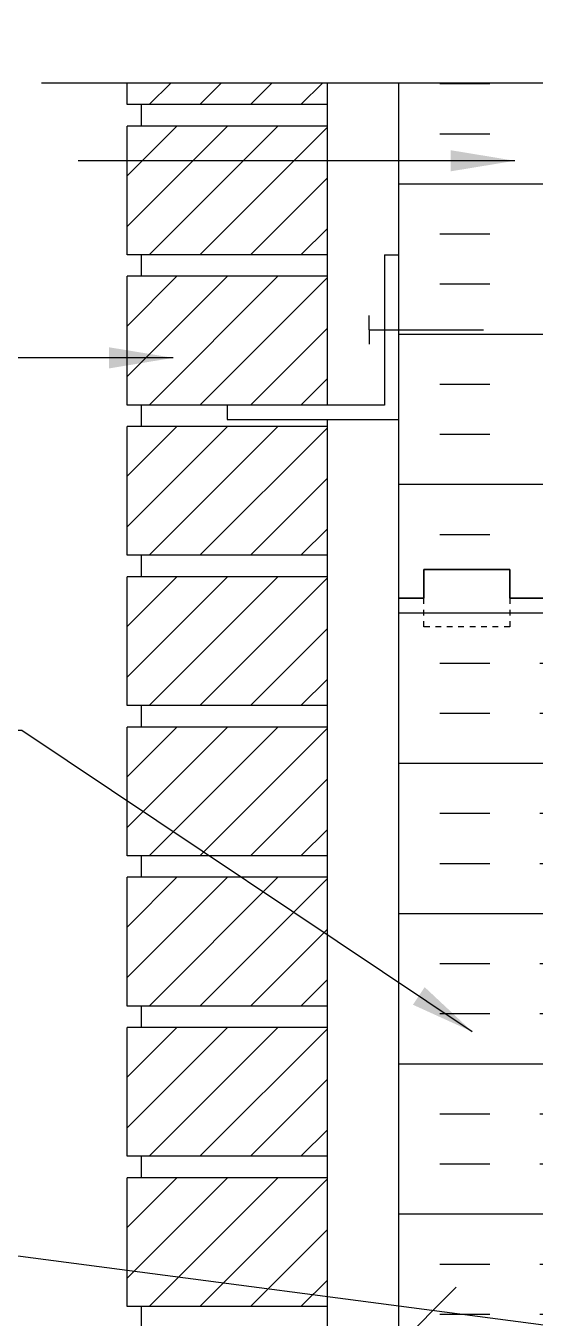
# Model space of a CAD drawing. Header units: inches. Extents: x 251.6 to 307.4, y 94.6 to 172.8.
# Drawn here: x 264.41 to 273.32, y 150.25 to 172.82 of the extents above; entities that cross this region are included whole.
import ezdxf

# ---------------------------------------------------------------- set-up
doc = ezdxf.new("R2010")
doc.units = ezdxf.units.IN
doc.header["$LTSCALE"] = 0.5
doc.header["$MEASUREMENT"] = 0
doc.linetypes.add('DASHED2', pattern=[0.375, 0.25, -0.125])
for name, color, linetype in [('HATCH', 12, 'Continuous'), ('line25', 2, 'Continuous'), ('LINE50', 5, 'Continuous'), ('LINE9', 9, 'Continuous'), ('TEXT', 4, 'Continuous')]:
    doc.layers.add(name, color=color, linetype=linetype)
doc.styles.add('DIM', font='romans.shx', dxfattribs={"width": 0.7})
doc.dimstyles.new('ext_12', dxfattribs={"dimscale": 12, "dimtxt": 0.09375, "dimasz": 0.09375, "dimexe": 0.09375, "dimexo": 0.0625, "dimgap": 0.0625, "dimtad": 1, "dimdec": 1, "dimzin": 3, "dimdsep": 46, "dimlunit": 4, "dimtxsty": 'DIM', "dimcen": 0.09, "dimdle": 0.09375, "dimclrt": 4, "dimadec": 0, "dimazin": 0, "dimtfac": 1, "dimtdec": 1, "dimtmove": 2, "dimatfit": 3, "dimfxl": 1, "dimfrac": 2, "dimtolj": 1, "dimtzin": 0, "dimarcsym": 0})

msp = doc.modelspace()

# ---------------------------------------------------------------- hatches: boundary and pattern name
at = {"layer": 'HATCH'}
h = msp.add_hatch(dxfattribs=at)
h.set_pattern_fill('ANSI31', color=256, scale=5, style=0)
h.set_pattern_definition([(45, (202.4538, -27.021), (-0.4419417, 0.4419417), [])])
h.paths.add_polyline_path([(269.686, 171.823), (266.186, 171.823), (266.186, 171.448), (269.686, 171.448)])
h = msp.add_hatch(dxfattribs=at)
h.set_pattern_fill('ANSI31', color=256, scale=5, style=0)
h.set_pattern_definition([(45, (202.4538, -29.646), (-0.4419417, 0.4419417), [])])
h.paths.add_polyline_path([(269.686, 171.073), (266.186, 171.073), (266.186, 168.823), (269.686, 168.823)])
h = msp.add_hatch(dxfattribs=at)
h.set_pattern_fill('ANSI31', color=256, scale=5, style=0)
h.set_pattern_definition([(45, (202.4538, -32.271), (-0.4419417, 0.4419417), [])])
h.paths.add_polyline_path([(269.686, 168.448), (266.186, 168.448), (266.186, 166.198), (269.686, 166.198)])
h = msp.add_hatch(dxfattribs=at)
h.set_pattern_fill('ANSI31', color=256, scale=5, style=0)
h.set_pattern_definition([(45, (202.4538, -34.896), (-0.4419417, 0.4419417), [])])
h.paths.add_polyline_path([(269.686, 165.823), (266.186, 165.823), (266.186, 163.573), (269.686, 163.573)])
h = msp.add_hatch(dxfattribs=at)
h.set_pattern_fill('INSUL', color=256, scale=7, style=0)
h.set_pattern_definition([(0, (-2652.6005, -252.1862), (0, 2.625), []), (0, (-2652.6005, -251.3112), (0, 2.625), [0.875, -0.875]), (0, (-2652.6005, -250.4362), (0, 2.625), [0.875, -0.875])])
h.paths.add_polyline_path([(270.936, 144.823), (271.374, 144.823), (271.374, 145.323), (272.874, 145.323), (272.874, 144.823), (273.561, 144.823), (273.561, 162.823), (272.874, 162.823), (272.874, 163.323), (271.374, 163.323), (271.374, 162.823), (270.936, 162.823)])
h = msp.add_hatch(dxfattribs=at)
h.set_pattern_fill('ANSI31', color=256, scale=5, style=0)
h.set_pattern_definition([(45, (202.4538, -37.521), (-0.4419417, 0.4419417), [])])
h.paths.add_polyline_path([(269.686, 163.198), (266.186, 163.198), (266.186, 160.948), (269.686, 160.948)])
h = msp.add_hatch(dxfattribs=at)
h.set_pattern_fill('ANSI31', color=256, scale=5, style=0)
h.set_pattern_definition([(45, (202.4538, -40.146), (-0.4419417, 0.4419417), [])])
h.paths.add_polyline_path([(269.686, 160.573), (266.186, 160.573), (266.186, 158.323), (269.686, 158.323)])
h = msp.add_hatch(dxfattribs=at)
h.set_pattern_fill('ANSI31', color=256, scale=5, style=0)
h.set_pattern_definition([(45, (202.4538, -42.771), (-0.4419417, 0.4419417), [])])
h.paths.add_polyline_path([(269.686, 157.948), (266.186, 157.948), (266.186, 155.698), (269.686, 155.698)])
h = msp.add_hatch(dxfattribs=at)
h.set_pattern_fill('ANSI31', color=256, scale=5, style=0)
h.set_pattern_definition([(45, (202.4538, -45.396), (-0.4419417, 0.4419417), [])])
h.paths.add_polyline_path([(269.686, 155.323), (266.186, 155.323), (266.186, 153.073), (269.686, 153.073)])
h = msp.add_hatch(dxfattribs=at)
h.set_pattern_fill('ANSI31', color=256, scale=5, style=0)
h.set_pattern_definition([(45, (202.4538, -48.021), (-0.4419417, 0.4419417), [])])
h.paths.add_polyline_path([(269.686, 152.698), (266.186, 152.698), (266.186, 150.448), (269.686, 150.448)])

# ---------------------------------------------------------------- linework, layer by layer
for p, q in [((271.65, 171.814), (272.525, 171.814)), ((271.65, 170.939), (272.525, 170.939)), ((270.936, 170.064), (273.561, 170.064)), ((271.65, 169.189), (272.525, 169.189)), ((271.65, 168.314), (272.525, 168.314)), ((270.936, 167.439), (273.561, 167.439)), ((271.65, 166.564), (272.525, 166.564)), ((271.65, 165.689), (272.525, 165.689)), ((270.936, 164.814), (273.561, 164.814)), ((271.65, 163.939), (272.525, 163.939))]:
    msp.add_line(p, q, dxfattribs=at)
at = {"layer": 'line25'}
for p, q in [((266.186, 171.448), (266.186, 171.823)), ((269.686, 166.198), (269.686, 171.823)), ((269.686, 171.448), (266.186, 171.448)), ((266.436, 171.073), (266.436, 171.448)), ((266.186, 168.823), (266.186, 171.073)), ((269.686, 171.073), (266.186, 171.073)), ((269.686, 168.823), (266.186, 168.823)), ((266.436, 168.448), (266.436, 168.823)), ((266.186, 166.198), (266.186, 168.448)), ((269.686, 168.448), (266.186, 168.448)), ((269.686, 166.198), (266.186, 166.198)), ((266.436, 165.823), (266.436, 166.198)), ((269.686, 144.823), (269.686, 165.948)), ((266.186, 163.573), (266.186, 165.823)), ((269.686, 165.823), (266.186, 165.823)), ((269.686, 163.573), (266.186, 163.573)), ((266.436, 163.198), (266.436, 163.573)), ((266.186, 160.948), (266.186, 163.198)), ((269.686, 163.198), (266.186, 163.198)), ((269.686, 160.948), (266.186, 160.948)), ((266.436, 160.573), (266.436, 160.948)), ((266.186, 158.323), (266.186, 160.573)), ((269.686, 160.573), (266.186, 160.573)), ((269.686, 158.323), (266.186, 158.323)), ((266.436, 157.948), (266.436, 158.323)), ((266.186, 155.698), (266.186, 157.948)), ((269.686, 157.948), (266.186, 157.948)), ((269.686, 155.698), (266.186, 155.698)), ((266.436, 155.323), (266.436, 155.698)), ((266.186, 153.073), (266.186, 155.323)), ((269.686, 155.323), (266.186, 155.323)), ((269.686, 153.073), (266.186, 153.073)), ((266.436, 152.698), (266.436, 153.073)), ((266.186, 150.448), (266.186, 152.698)), ((269.686, 152.698), (266.186, 152.698)), ((269.686, 150.448), (266.186, 150.448)), ((266.436, 150.073), (266.436, 150.448))]:
    msp.add_line(p, q, dxfattribs=at)
at = {"layer": 'LINE50'}
for p, q in [((270.936, 162.823), (270.936, 171.823)), ((270.936, 144.823), (270.936, 162.823))]:
    msp.add_line(p, q, dxfattribs=at)
for points in [[(273.561, 162.823), (272.874, 162.823), (272.874, 163.323), (271.374, 163.323), (271.374, 162.823), (270.936, 162.823)], [(270.936, 162.823), (271.374, 162.823), (271.374, 163.323), (272.874, 163.323), (272.874, 162.823), (273.561, 162.823)]]:
    msp.add_lwpolyline(points, dxfattribs=at)
at = {"layer": 'LINE9'}
for p, q in [((270.686, 168.823), (270.686, 166.198)), ((270.686, 168.823), (270.936, 168.823)), ((270.414, 167.511), (270.414, 167.761)), ((270.414, 167.511), (272.414, 167.511)), ((270.414, 167.511), (270.414, 167.261)), ((270.686, 166.198), (267.936, 166.198)), ((267.936, 166.198), (267.936, 165.948)), ((267.936, 165.948), (270.936, 165.948)), ((270.702, 149.55), (271.936, 150.785))]:
    msp.add_line(p, q, dxfattribs=at)
msp.add_lwpolyline([(290.186, 171.823), (278.436, 171.823), (277.436, 172.823), (277.436, 170.823), (276.436, 171.823), (264.686, 171.823)], dxfattribs=at)
at = {"layer": 'LINE9', "linetype": 'DASHED2', "ltscale": 0.15}
msp.add_lwpolyline([(272.874, 162.823), (272.874, 162.823), (272.874, 162.323), (271.374, 162.323), (271.374, 162.823), (271.374, 162.823)], dxfattribs=at)

# ---------------------------------------------------------------- leaders
at = {"layer": 'TEXT'}
for points, override in [([(272.964, 170.466), (265.327, 170.466)], {"dimgap": 0.0625, "dimtad": 0}), ([(266.993, 167.023), (264.646, 167.023), (263.002, 167.023)], {"dimtad": 0}), ([(272.219, 155.25), (264.347, 160.512), (262.982, 160.512)], {"dimgap": 0.0625, "dimtad": 0}), ([(282.1, 148.994), (263.969, 151.368), (260.365, 151.368)], {"dimgap": 0.0625, "dimtad": 0})]:
    msp.add_leader(points, dimstyle='ext_12', override=override, dxfattribs=at)

doc.saveas('drawing.dxf')
